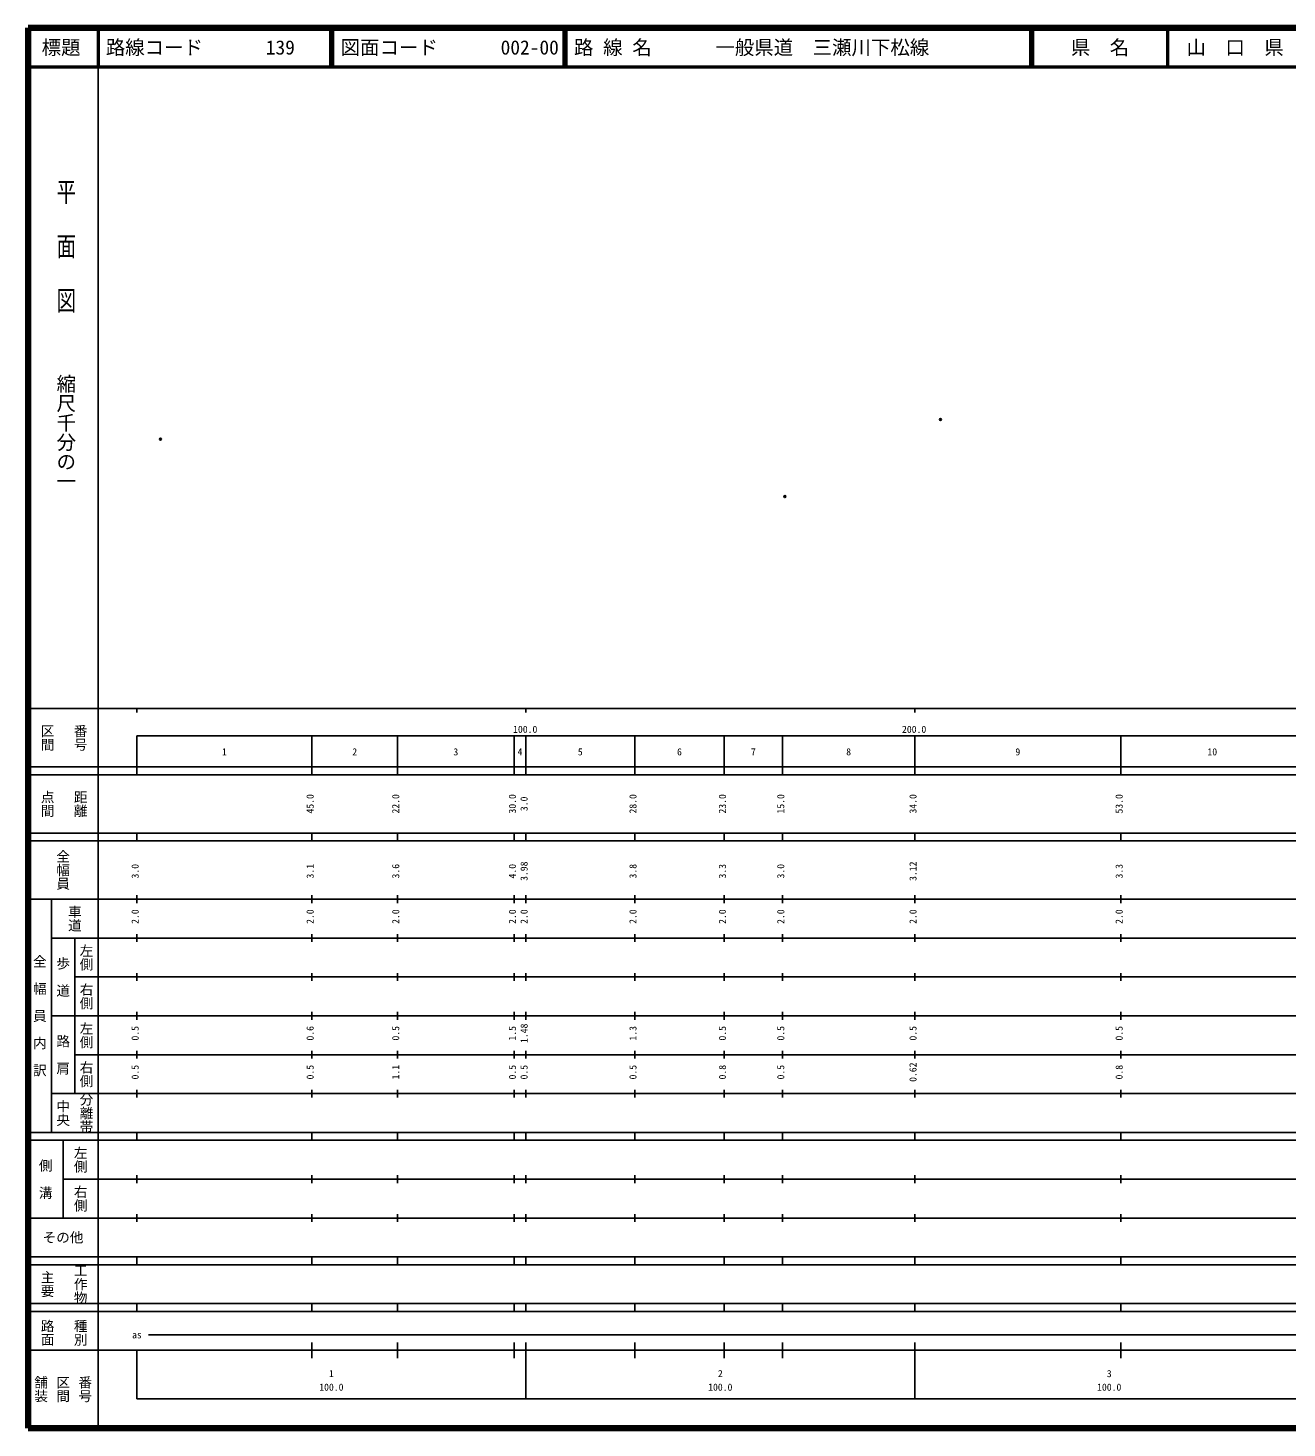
# Model space of a CAD drawing. Units: millimetres on the paper. Extents: x 40 to 680, y 20 to 380.
# Drawn here: x 40 to 363.7, y 20 to 380 of the extents above; entities that cross this region are included whole.
import ezdxf
from ezdxf.enums import TextEntityAlignment as Align

# ---------------------------------------------------------------- set-up
doc = ezdxf.new("R2010")
doc.units = ezdxf.units.MM
doc.header["$PDMODE"] = 32
doc.header["$PDSIZE"] = 0.5
doc.layers.add('M-OTRS', color=6, linetype='Continuous')
doc.layers.add('M-TTL-TXT', color=7, linetype='Continuous')
for name, color, linetype, lineweight in [('M-TTL', 2, 'Continuous', 140), ('M-TTL-BAND', 7, 'Continuous', 25), ('M-TTL-LINE', 7, 'Continuous', 50)]:
    doc.layers.add(name, color=color, linetype=linetype, lineweight=lineweight)
doc.styles.add('@ＭＳ ゴシック', font='')
doc.styles.add('ＭＳ ゴシック', font='')
doc.styles.get('@ＭＳ ゴシック').set_extended_font_data('@MS Gothic')
doc.styles.get('ＭＳ ゴシック').set_extended_font_data('MS Gothic')

msp = doc.modelspace()

# ---------------------------------------------------------------- linework, layer by layer
at = {"layer": 'M-OTRS'}
for p in [(274.594, 279.322), (74.034, 274.25), (234.611, 259.495)]:
    msp.add_point(p, dxfattribs=at)
at = {"layer": 'M-TTL'}
for p, q in [((40, 380), (40, 20)), ((680, 380), (40, 380)), ((40, 20), (680, 20))]:
    msp.add_line(p, q, dxfattribs=at)
at = {"layer": 'M-TTL-BAND'}
for p, q in [((58, 370), (58, 20)), ((40, 205), (579, 205)), ((68, 205), (68, 204)), ((168, 205), (168, 204)), ((268, 205), (268, 204)), ((68, 198), (579, 198)), ((68, 198), (68, 188)), ((113, 188), (113, 198)), ((135, 188), (135, 198)), ((165, 188), (165, 198)), ((168, 188), (168, 198)), ((196, 188), (196, 198)), ((219, 188), (219, 198)), ((234, 188), (234, 198)), ((268, 188), (268, 198)), ((321, 188), (321, 198)), ((40, 190), (579, 190)), ((40, 188), (579, 188)), ((40, 173), (579, 173)), ((68, 171), (68, 173)), ((113, 171), (113, 173)), ((135, 171), (135, 173)), ((165, 171), (165, 173)), ((168, 171), (168, 173)), ((196, 171), (196, 173)), ((219, 171), (219, 173)), ((234, 171), (234, 173)), ((268, 171), (268, 173)), ((321, 171), (321, 173)), ((40, 171), (579, 171)), ((40, 156), (579, 156)), ((46, 96), (46, 156)), ((68, 155), (68, 157)), ((113, 155), (113, 157)), ((135, 155), (135, 157)), ((165, 155), (165, 157)), ((168, 155), (168, 157)), ((196, 155), (196, 157)), ((219, 155), (219, 157)), ((234, 155), (234, 157)), ((268, 155), (268, 157)), ((321, 155), (321, 157)), ((46, 146), (579, 146)), ((52, 146), (52, 106)), ((68, 145), (68, 147)), ((113, 145), (113, 147)), ((135, 145), (135, 147)), ((165, 145), (165, 147)), ((168, 145), (168, 147)), ((196, 145), (196, 147)), ((219, 145), (219, 147)), ((234, 145), (234, 147)), ((268, 145), (268, 147)), ((321, 145), (321, 147)), ((68, 135), (68, 137)), ((113, 135), (113, 137)), ((135, 135), (135, 137)), ((165, 135), (165, 137)), ((168, 135), (168, 137)), ((196, 135), (196, 137)), ((219, 135), (219, 137)), ((234, 135), (234, 137)), ((268, 135), (268, 137)), ((321, 135), (321, 137)), ((52, 136), (579, 136)), ((46, 126), (579, 126)), ((68, 125), (68, 127)), ((113, 125), (113, 127)), ((135, 125), (135, 127)), ((165, 125), (165, 127)), ((168, 125), (168, 127)), ((196, 125), (196, 127)), ((219, 125), (219, 127)), ((234, 125), (234, 127)), ((268, 125), (268, 127)), ((321, 125), (321, 127)), ((52, 116), (579, 116)), ((68, 115), (68, 117)), ((113, 115), (113, 117)), ((135, 115), (135, 117)), ((165, 115), (165, 117)), ((168, 115), (168, 117)), ((196, 115), (196, 117)), ((219, 115), (219, 117)), ((234, 115), (234, 117)), ((268, 115), (268, 117)), ((321, 115), (321, 117)), ((46, 106), (579, 106)), ((68, 105), (68, 107)), ((113, 105), (113, 107)), ((135, 105), (135, 107)), ((165, 105), (165, 107)), ((168, 105), (168, 107)), ((196, 105), (196, 107)), ((219, 105), (219, 107)), ((234, 105), (234, 107)), ((268, 105), (268, 107)), ((321, 105), (321, 107)), ((40, 96), (579, 96)), ((40, 94), (579, 94)), ((49, 94), (49, 74)), ((68, 94), (68, 96)), ((113, 94), (113, 96)), ((135, 94), (135, 96)), ((165, 94), (165, 96)), ((168, 94), (168, 96)), ((196, 94), (196, 96)), ((219, 94), (219, 96)), ((234, 94), (234, 96)), ((268, 94), (268, 96)), ((321, 94), (321, 96)), ((49, 84), (579, 84)), ((68, 83), (68, 85)), ((113, 83), (113, 85)), ((135, 83), (135, 85)), ((165, 83), (165, 85)), ((168, 83), (168, 85)), ((196, 83), (196, 85)), ((219, 83), (219, 85)), ((234, 83), (234, 85)), ((268, 83), (268, 85)), ((321, 83), (321, 85)), ((40, 74), (579, 74)), ((68, 73), (68, 75)), ((113, 73), (113, 75)), ((135, 73), (135, 75)), ((165, 73), (165, 75)), ((168, 73), (168, 75)), ((196, 73), (196, 75)), ((219, 73), (219, 75)), ((234, 73), (234, 75)), ((268, 73), (268, 75)), ((321, 73), (321, 75)), ((40, 64), (579, 64)), ((40, 62), (579, 62)), ((68, 62), (68, 64)), ((113, 62), (113, 64)), ((135, 62), (135, 64)), ((165, 62), (165, 64)), ((168, 62), (168, 64)), ((196, 62), (196, 64)), ((219, 62), (219, 64)), ((234, 62), (234, 64)), ((268, 62), (268, 64)), ((321, 62), (321, 64)), ((40, 52), (579, 52)), ((68, 50), (68, 52)), ((113, 50), (113, 52)), ((135, 50), (135, 52)), ((165, 50), (165, 52)), ((168, 50), (168, 52)), ((196, 50), (196, 52)), ((219, 50), (219, 52)), ((234, 50), (234, 52)), ((268, 50), (268, 52)), ((321, 50), (321, 52)), ((40, 50), (579, 50)), ((71, 44), (565, 44)), ((40, 40), (579, 40)), ((68, 40), (68, 27.5)), ((113, 38), (113, 42)), ((135, 38), (135, 42)), ((165, 38), (165, 42)), ((168, 27.5), (168, 42)), ((196, 38), (196, 42)), ((219, 38), (219, 42)), ((234, 38), (234, 42)), ((268, 27.5), (268, 42)), ((321, 38), (321, 42)), ((68, 27.5), (579, 27.5))]:
    msp.add_line(p, q, dxfattribs=at)
at = {"layer": 'M-TTL-LINE'}
for p, q in [((58, 380), (58, 370)), ((117.75, 380), (117.75, 370)), ((118.25, 380), (118.25, 370)), ((177.75, 380), (177.75, 370)), ((178.25, 380), (178.25, 370)), ((297.75, 380), (297.75, 370)), ((298.25, 380), (298.25, 370)), ((333, 380), (333, 370)), ((40, 370), (680, 370))]:
    msp.add_line(p, q, dxfattribs=at)

# ---------------------------------------------------------------- texts
at = {"layer": 'M-TTL-BAND', "style": '@ＭＳ ゴシック', "width": 1.4}
msp.add_text('平  面  図', height=3.666, rotation=270, dxfattribs=at).set_placement((49.777, 306.475), align=Align.MIDDLE_RIGHT)
at = {"layer": 'M-TTL-BAND', "style": '@ＭＳ ゴシック'}
msp.add_text('縮尺千分の一', height=3.666, rotation=270, dxfattribs=at).set_placement((49.777, 261.03), align=Align.MIDDLE_RIGHT)
for s, p in [('区間', (45, 197.5)), ('番号', (53.5, 197.5)), ('点間', (45, 180.5)), ('距離', (53.5, 180.5)), ('全幅員', (49, 163.5)), ('車道', (52, 151)), ('左側', (55, 141)), ('全\u3000幅\u3000員\u3000内\u3000訳', (43, 126)), ('歩\u3000道', (49, 136)), ('右側', (55, 131)), ('左側', (55, 121)), ('路\u3000肩', (49, 116)), ('右側', (55, 111)), ('分離帯', (55, 101)), ('中央', (49, 101)), ('左側', (53.5, 89)), ('側\u3000溝', (44.5, 84)), ('右側', (53.5, 79)), ('工作物', (53.5, 57)), ('主要', (45, 57)), ('路面', (45, 44.5)), ('種別', (53.5, 44.5)), ('舗装', (43.333, 30)), ('区間', (49, 30)), ('番号', (54.667, 30))]:
    msp.add_text(s, height=2.566, rotation=270, dxfattribs=at).set_placement(p, align=Align.MIDDLE_CENTER)
at = {"layer": 'M-TTL-BAND', "style": 'ＭＳ ゴシック'}
for s, p in [('100.0', (167.844, 198.195)), ('200.0', (267.844, 198.195)), ('1', (90.5, 192.405)), ('2', (124, 192.405)), ('3', (150, 192.405)), ('4', (166.5, 192.405)), ('5', (182, 192.405)), ('6', (207.5, 192.405)), ('7', (226.5, 192.405)), ('8', (251, 192.405)), ('9', (294.5, 192.405)), ('10', (344.5, 192.405)), ('as', (68, 42.5)), ('1', (118, 32.523)), ('2', (218, 32.523)), ('3', (318, 32.523)), ('100.0', (118, 29.033)), ('100.0', (218, 29.033)), ('100.0', (318, 29.033))]:
    msp.add_text(s, height=1.833, dxfattribs=at).set_placement(p, align=Align.BOTTOM_CENTER)
for s, p in [('45.0', (114, 180.5)), ('22.0', (136, 180.5)), ('30.0', (166, 180.5)), ('3.0', (169, 180.5)), ('28.0', (197, 180.5)), ('23.0', (220, 180.5)), ('15.0', (235, 180.5)), ('34.0', (269, 180.5)), ('53.0', (322, 180.5)), ('3.0', (69, 163.174)), ('3.1', (114, 163.174)), ('3.6', (136, 163.174)), ('4.0', (166, 163.174)), ('3.98', (169, 163.174)), ('3.8', (197, 163.174)), ('3.3', (220, 163.174)), ('3.0', (235, 163.174)), ('3.12', (269, 163.174)), ('3.3', (322, 163.174)), ('2.0', (69, 151.5)), ('2.0', (114, 151.5)), ('2.0', (136, 151.5)), ('2.0', (166, 151.5)), ('2.0', (169, 151.5)), ('2.0', (197, 151.5)), ('2.0', (220, 151.5)), ('2.0', (235, 151.5)), ('2.0', (269, 151.5)), ('2.0', (322, 151.5)), ('0.5', (69, 121.5)), ('0.6', (114, 121.5)), ('0.5', (136, 121.5)), ('1.5', (166, 121.5)), ('1.48', (169, 121.5)), ('1.3', (197, 121.5)), ('0.5', (220, 121.5)), ('0.5', (235, 121.5)), ('0.5', (269, 121.5)), ('0.5', (322, 121.5)), ('0.5', (69, 111.5)), ('0.5', (114, 111.5)), ('1.1', (136, 111.5)), ('0.5', (166, 111.5)), ('0.5', (169, 111.5)), ('0.5', (197, 111.5)), ('0.8', (220, 111.5)), ('0.5', (235, 111.5)), ('0.62', (269, 111.5)), ('0.8', (322, 111.5))]:
    msp.add_text(s, height=1.833, rotation=90, dxfattribs=at).set_placement(p, align=Align.BOTTOM_CENTER)
msp.add_text('その他', height=2.566, dxfattribs=at).set_placement((49, 69), align=Align.MIDDLE_CENTER)
at = {"layer": 'M-TTL-TXT', "style": 'ＭＳ ゴシック'}
for s, p in [('標題', (48.5, 375)), ('県\u3000名', (315.625, 375)), ('山\u3000口\u3000県', (350.375, 375))]:
    msp.add_text(s, height=3.666, dxfattribs=at).set_placement(p, align=Align.MIDDLE_CENTER)
for s, p in [('路線コード', (60, 375)), ('139', (101.142, 375)), ('図面コード', (120.38, 375)), ('002-00', (161.521, 375)), ('路 線 名', (180.38, 375)), ('一般県道\u3000三瀬川下松線', (216.734, 375))]:
    msp.add_text(s, height=3.666, dxfattribs=at).set_placement(p, align=Align.MIDDLE_LEFT)

doc.saveas('drawing.dxf')
